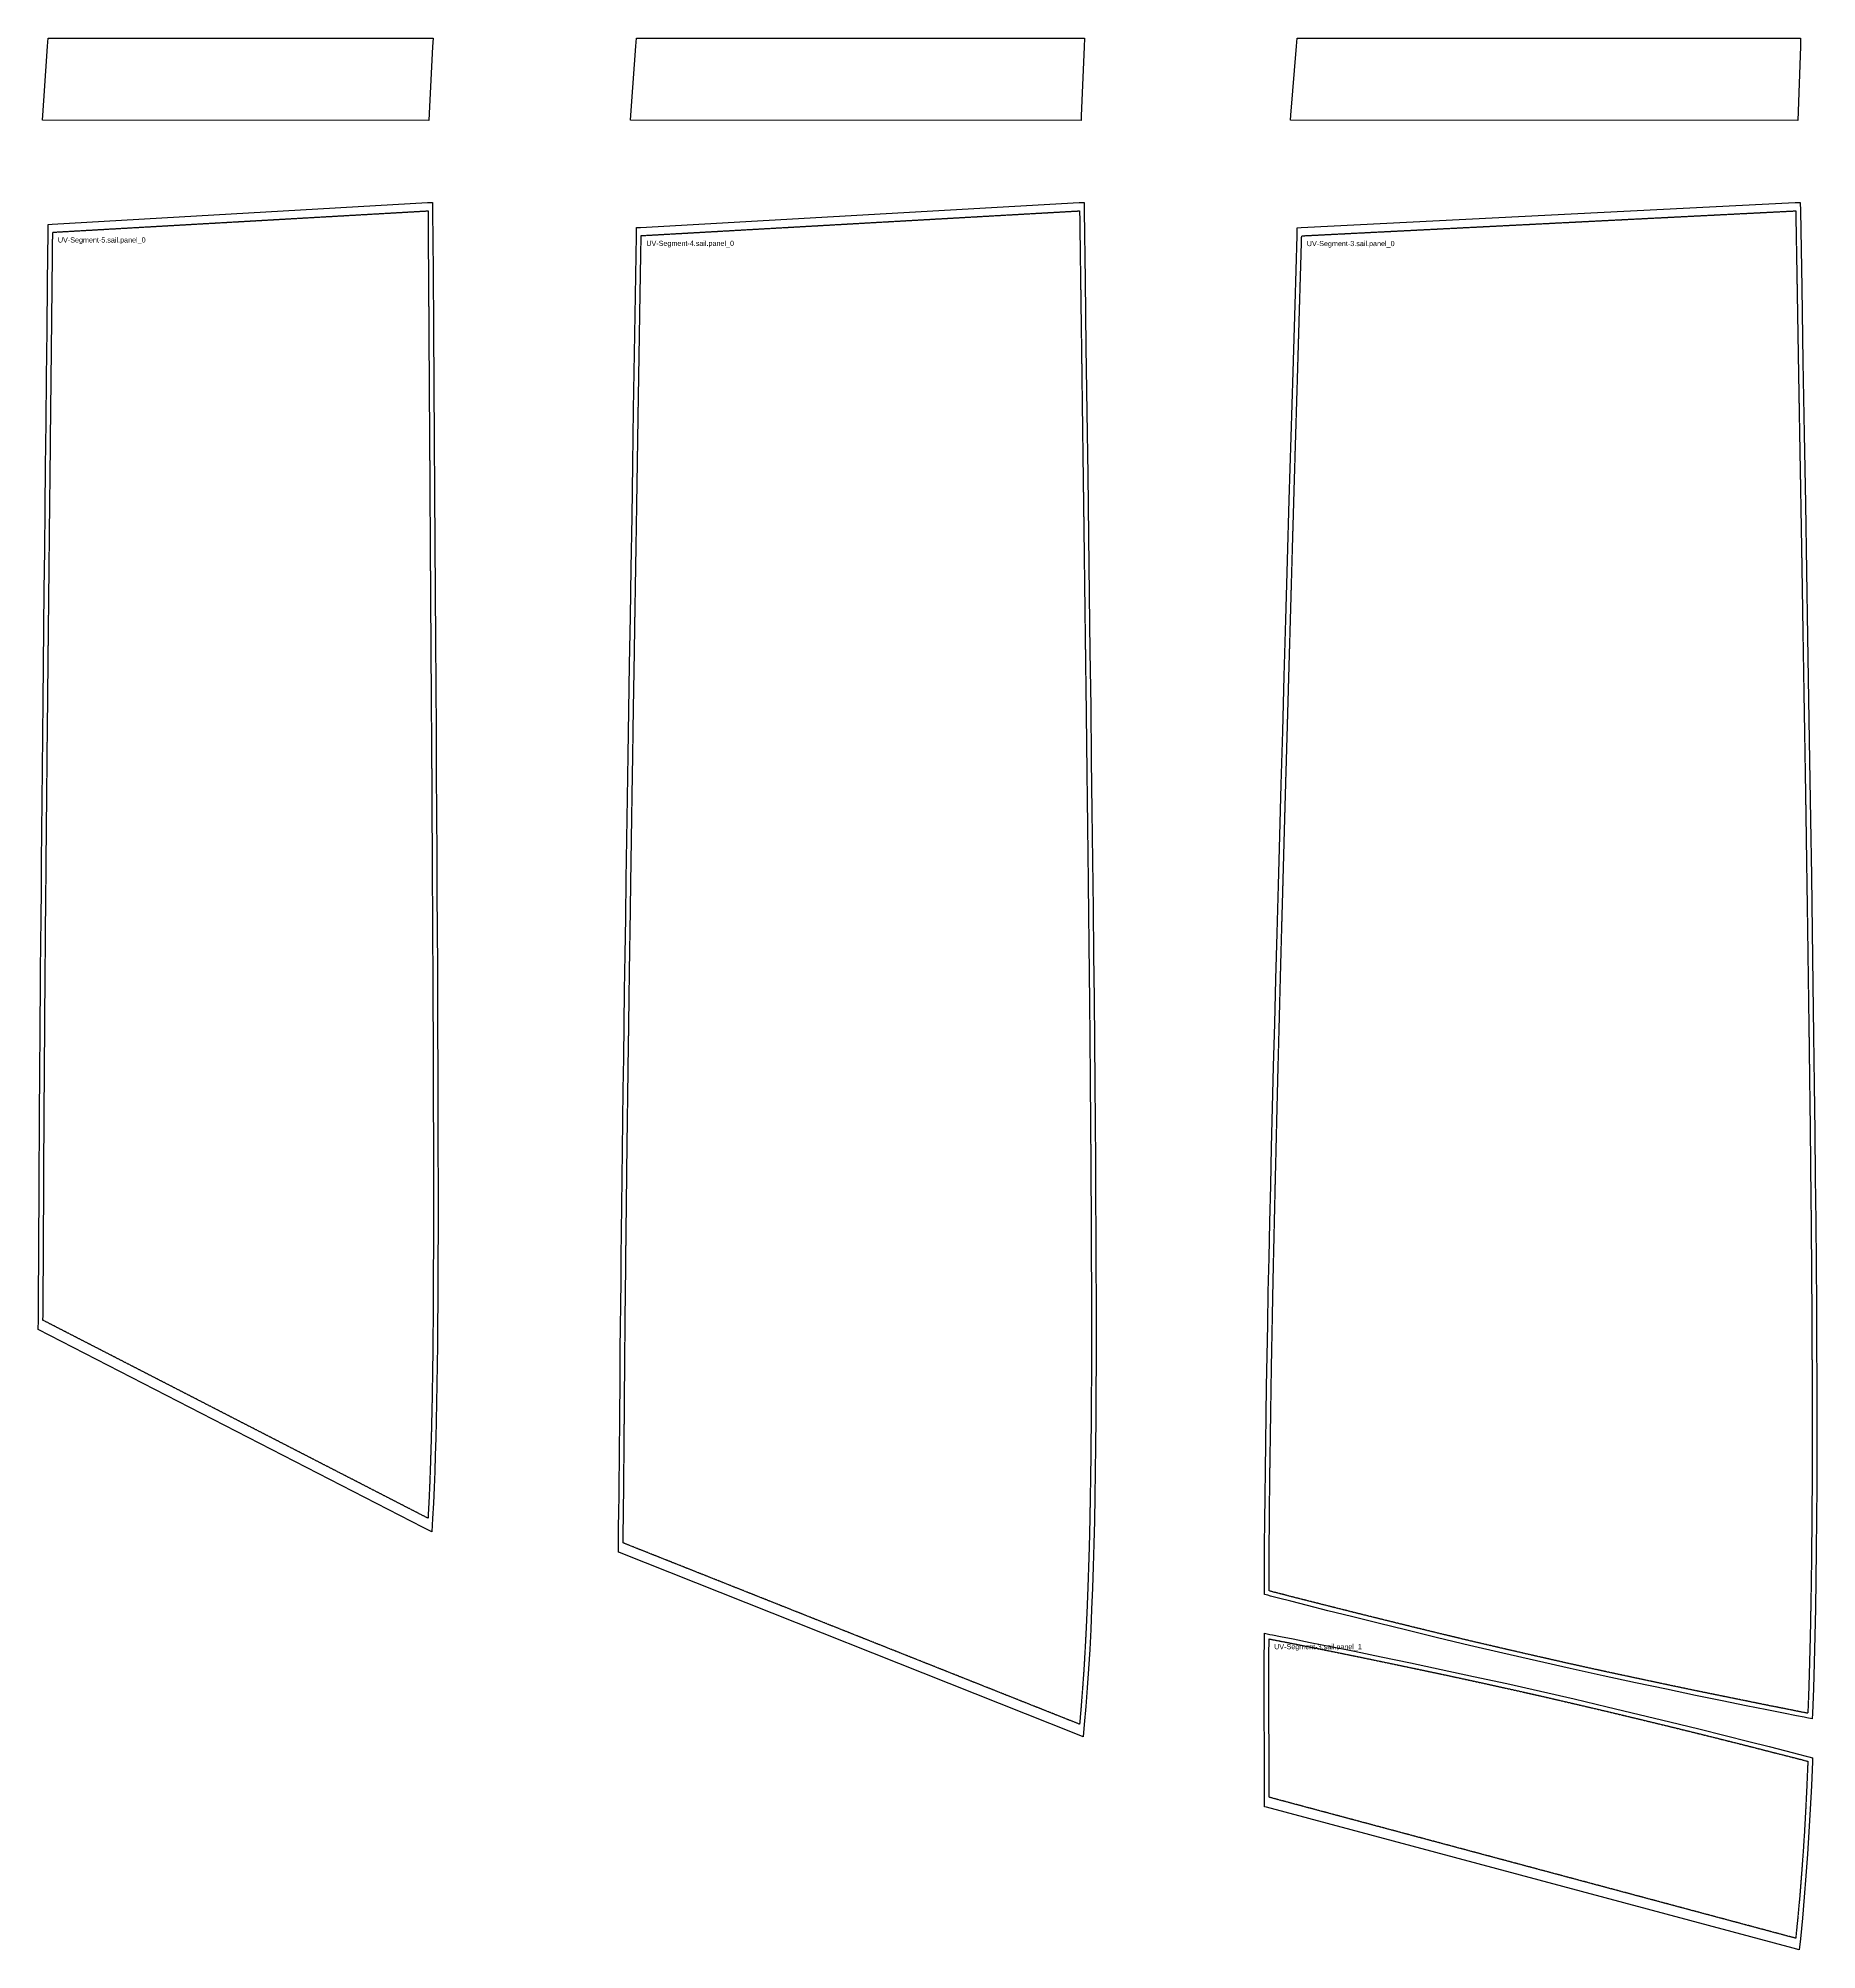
# Model space of a CAD drawing. Extents: x -6625 to 13075, y -6513 to 4488.
# Drawn here: x -4379 to -2648, y 361 to 2221 of the extents above; entities that cross this region are included whole.
import ezdxf

# ---------------------------------------------------------------- set-up
doc = ezdxf.new("R2010")
doc.units = 0
doc.linetypes.add('DASHED', pattern=[0.6, 0.5, -0.1])
for name, color, linetype in [('cut', 7, 'CONTINUOUS'), ('patches', 4, 'CONTINUOUS'), ('seam', 1, 'DASHED'), ('text', 3, 'CONTINUOUS')]:
    doc.layers.add(name, color=color, linetype=linetype)
doc.styles.get("Standard").update_dxf_attribs({"font": 'arial.ttf'})

# ---------------------------------------------------------------- blocks, each defined once
blk = doc.blocks.new('Ventus-11_Segment-3.sail_(10)')
at = {"layer": 'cut'}
for points in [[(4.4, 8.2, 0), (4.5, 0.1, 0), (5.8, -74.6, 0), (7, -147, 0), (8.2, -217.1, 0), (9.4, -285, 0), (10.5, -350.6, 0), (11.5, -414.1, 0), (12.5, -475.6, 0), (13.5, -534.9, 0), (14.4, -592.2, 0), (15.2, -647.6, 0), (16, -701, 0), (16.7, -752.6, 0), (17.4, -802.3, 0), (18, -850.2, 0), (18.6, -896.4, 0), (19, -940.9, 0), (19.5, -983.7, 0), (19.8, -1025, 0), (20.1, -1064.7, 0), (20.3, -1102.8, 0), (20.4, -1139.5, 0), (20.5, -1174.8, 0), (20.5, -1208.8, 0), (20.4, -1241.4, 0), (20.2, -1272.8, 0), (19.9, -1303, 0), (19.6, -1332.1, 0), (19.1, -1360.1, 0), (18.6, -1387, 0), (17.9, -1413, 0), (17.2, -1438.1, 0), (16.3, -1462.3, 0), (16.1, -1467.6, 0), (16.1, -1467.6, 0), (10.9, -1466.6, 0), (8.3, -1466.1, 0), (0.6, -1464.6, 0), (-11.8, -1462.1, 0), (-28.2, -1458.9, 0), (-48.3, -1454.9, 0), (-71.5, -1450.1, 0), (-97.6, -1444.8, 0), (-125.8, -1438.9, 0), (-155.9, -1432.5, 0), (-187.4, -1425.8, 0), (-219.7, -1418.7, 0), (-252.4, -1411.3, 0), (-285.1, -1403.8, 0), (-317.4, -1396.2, 0), (-348.7, -1388.8, 0), (-378.6, -1381.5, 0), (-406.6, -1374.6, 0), (-432.4, -1368.2, 0), (-455.4, -1362.4, 0), (-475.3, -1357.4, 0), (-491.4, -1353.2, 0), (-503.6, -1350.1, 0), (-511.2, -1348.1, 0), (-513.9, -1347.4, 0), (-517.2, -1346.6, 0), (-517.2, -1346.6, 0), (-517.2, -1343.1, 0), (-517.1, -1321.3, 0), (-517, -1298.7, 0), (-516.8, -1275.2, 0), (-516.6, -1250.9, 0), (-516.3, -1225.7, 0), (-515.9, -1199.5, 0), (-515.5, -1172.2, 0), (-515.1, -1144, 0), (-514.6, -1114.5, 0), (-514, -1083.8, 0), (-513.4, -1052, 0), (-512.7, -1018.9, 0), (-511.9, -984.4, 0), (-511.1, -948.7, 0), (-510.2, -911.4, 0), (-509.3, -872.7, 0), (-508.3, -832.6, 0), (-507.2, -790.9, 0), (-506.1, -747.7, 0), (-504.9, -702.9, 0), (-503.6, -656.4, 0), (-502.3, -608.2, 0), (-500.9, -558.3, 0), (-499.4, -506.5, 0), (-497.9, -453, 0), (-496.3, -397.7, 0), (-494.7, -340.4, 0), (-493, -281.1, 0), (-491.2, -220.1, 0), (-489.3, -156.7, 0), (-487.4, -91.5, 0), (-485.4, -24.1, 0), (-485.2, -16.5, 0), (-485.2, -16.5, 0), (-481.3, -16.3, 0), (-0.4, 8, 0), (4.4, 8.2, 0)], [(16.4, -1505.6, 0), (16.3, -1509.2, 0), (15.3, -1532.7, 0), (14.2, -1555.5, 0), (12.9, -1577.6, 0), (11.6, -1599.2, 0), (10, -1620.4, 0), (8.3, -1641.1, 0), (6.5, -1661.5, 0), (4.5, -1681.6, 0), (3.4, -1692.4, 0), (3.4, -1692.4, 0), (-2.6, -1690.8, 0), (-515.1, -1553.7, 0), (-517, -1553.2, 0), (-517, -1553.2, 0), (-517, -1544, 0), (-517.1, -1526.2, 0), (-517.2, -1508, 0), (-517.2, -1489.5, 0), (-517.3, -1470.6, 0), (-517.3, -1451.3, 0), (-517.3, -1431.4, 0), (-517.3, -1411, 0), (-517.2, -1389.9, 0), (-517.2, -1384.4, 0), (-517.2, -1384.4, 0), (-511.9, -1385.5, 0), (-509.2, -1386, 0), (-501.5, -1387.5, 0), (-489.2, -1389.9, 0), (-472.7, -1393.2, 0), (-452.7, -1397.2, 0), (-429.4, -1401.9, 0), (-403.4, -1407.3, 0), (-375.1, -1413.2, 0), (-345, -1419.5, 0), (-313.6, -1426.3, 0), (-281.2, -1433.4, 0), (-248.5, -1440.8, 0), (-215.8, -1448.3, 0), (-183.6, -1455.8, 0), (-152.3, -1463.3, 0), (-122.4, -1470.6, 0), (-94.4, -1477.5, 0), (-68.6, -1483.9, 0), (-45.5, -1489.7, 0), (-25.7, -1494.7, 0), (-9.5, -1498.8, 0), (2.7, -1502, 0), (10.3, -1503.9, 0), (12.9, -1504.6, 0), (16.4, -1505.6, 0)]]:
    blk.add_polyline3d(points, dxfattribs=at)
at = {"layer": 'seam'}
for points in [[(0, 0, 0), (1.3, -74.7, 0), (2.5, -147.1, 0), (3.7, -217.2, 0), (4.9, -285, 0), (6, -350.7, 0), (7, -414.2, 0), (8, -475.6, 0), (9, -535, 0), (9.9, -592.3, 0), (10.7, -647.7, 0), (11.5, -701.1, 0), (12.2, -752.6, 0), (12.9, -802.4, 0), (13.5, -850.3, 0), (14.1, -896.5, 0), (14.5, -940.9, 0), (15, -983.8, 0), (15.3, -1025, 0), (15.6, -1064.7, 0), (15.8, -1102.8, 0), (15.9, -1139.5, 0), (16, -1174.8, 0), (16, -1208.8, 0), (15.9, -1241.4, 0), (15.7, -1272.8, 0), (15.4, -1303, 0), (15.1, -1332, 0), (14.6, -1360, 0), (14.1, -1386.9, 0), (13.4, -1412.9, 0), (12.7, -1438, 0), (11.8, -1462.2, 0), (11.8, -1462.2, 0), (9.1, -1461.7, 0), (1.4, -1460.2, 0), (-10.9, -1457.7, 0), (-27.3, -1454.5, 0), (-47.4, -1450.4, 0), (-70.6, -1445.7, 0), (-96.6, -1440.4, 0), (-124.9, -1434.5, 0), (-155, -1428.1, 0), (-186.4, -1421.4, 0), (-218.7, -1414.3, 0), (-251.4, -1406.9, 0), (-284.1, -1399.4, 0), (-316.3, -1391.9, 0), (-347.6, -1384.4, 0), (-377.5, -1377.1, 0), (-405.5, -1370.2, 0), (-431.3, -1363.8, 0), (-454.3, -1358, 0), (-474.1, -1353, 0), (-490.3, -1348.9, 0), (-502.5, -1345.7, 0), (-510.1, -1343.8, 0), (-512.7, -1343.1, 0), (-512.7, -1343.1, 0), (-512.6, -1321.3, 0), (-512.5, -1298.7, 0), (-512.3, -1275.3, 0), (-512.1, -1251, 0), (-511.8, -1225.8, 0), (-511.4, -1199.6, 0), (-511, -1172.3, 0), (-510.6, -1144, 0), (-510.1, -1114.6, 0), (-509.5, -1083.9, 0), (-508.9, -1052.1, 0), (-508.2, -1019, 0), (-507.4, -984.5, 0), (-506.6, -948.7, 0), (-505.7, -911.5, 0), (-504.8, -872.9, 0), (-503.8, -832.7, 0), (-502.7, -791.1, 0), (-501.6, -747.8, 0), (-500.4, -703, 0), (-499.1, -656.5, 0), (-497.8, -608.3, 0), (-496.4, -558.4, 0), (-494.9, -506.7, 0), (-493.4, -453.1, 0), (-491.8, -397.8, 0), (-490.2, -340.5, 0), (-488.5, -281.3, 0), (-486.7, -220.1, 0), (-484.8, -156.9, 0), (-482.9, -91.6, 0), (-480.9, -24.3, 0), (-480.9, -24.3, 0), (0, 0, 0), (0, 0, 0)], [(11.8, -1509, 0), (10.8, -1532.5, 0), (9.7, -1555.2, 0), (8.5, -1577.4, 0), (7.1, -1598.9, 0), (5.5, -1620, 0), (3.9, -1640.7, 0), (2, -1661.1, 0), (0, -1681.2, 0), (0, -1681.2, 0), (-512.5, -1544, 0), (-512.5, -1544, 0), (-512.6, -1526.1, 0), (-512.7, -1508, 0), (-512.7, -1489.5, 0), (-512.8, -1470.6, 0), (-512.8, -1451.3, 0), (-512.8, -1431.4, 0), (-512.8, -1411, 0), (-512.7, -1389.9, 0), (-512.7, -1389.9, 0), (-510.1, -1390.4, 0), (-502.3, -1391.9, 0), (-490, -1394.3, 0), (-473.6, -1397.6, 0), (-453.6, -1401.6, 0), (-430.3, -1406.3, 0), (-404.3, -1411.7, 0), (-376, -1417.6, 0), (-346, -1423.9, 0), (-314.5, -1430.7, 0), (-282.2, -1437.8, 0), (-249.5, -1445.1, 0), (-216.8, -1452.7, 0), (-184.6, -1460.2, 0), (-153.3, -1467.7, 0), (-123.5, -1474.9, 0), (-95.4, -1481.8, 0), (-69.7, -1488.2, 0), (-46.6, -1494, 0), (-26.8, -1499.1, 0), (-10.6, -1503.2, 0), (1.5, -1506.3, 0), (9.2, -1508.3, 0), (11.8, -1509, 0), (11.8, -1509, 0)]]:
    blk.add_polyline3d(points, dxfattribs=at)
at = {"layer": 'text'}
for s, p in [('UV-Segment-3.sail.panel_0', (-475.9, -34.3)), ('UV-Segment-3.sail.panel_1', (-507.7, -1399.9))]:
    blk.add_text(s, height=5, dxfattribs=at).set_placement(p)
blk = doc.blocks.new('Ventus-11_Segment-4.sail_(11)')
at = {"layer": 'cut'}
blk.add_polyline3d([(4.4, 8.3, 0), (4.5, 0.1, 0), (5.4, -67.3, 0), (6.2, -132.6, 0), (7.1, -195.8, 0), (7.9, -257, 0), (8.7, -316.3, 0), (9.4, -373.6, 0), (10.1, -429, 0), (10.8, -482.5, 0), (11.4, -534.2, 0), (12, -584.2, 0), (12.6, -632.4, 0), (13.1, -678.9, 0), (13.6, -723.8, 0), (14.1, -767, 0), (14.5, -808.7, 0), (14.8, -848.8, 0), (15.1, -887.5, 0), (15.4, -924.7, 0), (15.6, -960.5, 0), (15.8, -995, 0), (15.9, -1028.1, 0), (16, -1060, 0), (16, -1090.6, 0), (16, -1120.1, 0), (15.9, -1148.4, 0), (15.7, -1175.7, 0), (15.5, -1201.9, 0), (15.2, -1227.1, 0), (14.8, -1251.4, 0), (14.4, -1274.8, 0), (13.9, -1297.4, 0), (13.2, -1319.3, 0), (12.5, -1340.4, 0), (11.7, -1360.8, 0), (10.8, -1380.7, 0), (9.8, -1400, 0), (8.7, -1418.9, 0), (7.4, -1437.4, 0), (6, -1455.5, 0), (4.5, -1473.3, 0), (3.5, -1485.1, 0), (3.5, -1485.1, 0), (-3.7, -1482.2, 0), (-448, -1305.7, 0), (-449, -1305.3, 0), (-449, -1305.3, 0), (-448.9, -1296.3, 0), (-448.7, -1281.5, 0), (-448.5, -1266.3, 0), (-448.3, -1250.7, 0), (-448.2, -1234.8, 0), (-448, -1218.4, 0), (-447.9, -1201.4, 0), (-447.7, -1183.9, 0), (-447.6, -1165.7, 0), (-447.4, -1147, 0), (-447.3, -1127.5, 0), (-447.1, -1107.4, 0), (-446.9, -1086.3, 0), (-446.7, -1064.5, 0), (-446.4, -1041.9, 0), (-446.2, -1018.2, 0), (-445.9, -993.7, 0), (-445.6, -968.2, 0), (-445.3, -941.7, 0), (-445, -914, 0), (-444.6, -885.3, 0), (-444.2, -855.5, 0), (-443.8, -824.4, 0), (-443.3, -792.2, 0), (-442.9, -758.7, 0), (-442.4, -723.9, 0), (-441.8, -687.9, 0), (-441.3, -650.4, 0), (-440.7, -611.5, 0), (-440.1, -571.3, 0), (-439.4, -529.7, 0), (-438.8, -486.3, 0), (-438, -441.5, 0), (-437.3, -395.1, 0), (-436.5, -347.6, 0), (-435.7, -297.7, 0), (-434.9, -246.4, 0), (-434.1, -193.4, 0), (-433.2, -138.7, 0), (-432.3, -82.3, 0), (-431.3, -24, 0), (-431.2, -16.3, 0), (-431.2, -16.3, 0), (-427.3, -16.1, 0), (-0.5, 8, 0), (4.4, 8.3, 0)], dxfattribs=at)
at = {"layer": 'seam'}
blk.add_polyline3d([(0, 0, 0), (0.9, -67.4, 0), (1.8, -132.7, 0), (2.6, -195.9, 0), (3.4, -257.1, 0), (4.2, -316.3, 0), (4.9, -373.6, 0), (5.6, -429, 0), (6.3, -482.6, 0), (6.9, -534.3, 0), (7.5, -584.2, 0), (8.1, -632.4, 0), (8.6, -678.9, 0), (9.1, -723.8, 0), (9.6, -767.1, 0), (10, -808.7, 0), (10.3, -848.9, 0), (10.6, -887.5, 0), (10.9, -924.7, 0), (11.1, -960.5, 0), (11.3, -995, 0), (11.4, -1028.1, 0), (11.5, -1060, 0), (11.5, -1090.6, 0), (11.5, -1120.1, 0), (11.4, -1148.4, 0), (11.2, -1175.6, 0), (11, -1201.8, 0), (10.7, -1227.1, 0), (10.3, -1251.3, 0), (9.9, -1274.7, 0), (9.4, -1297.3, 0), (8.7, -1319.1, 0), (8, -1340.2, 0), (7.2, -1360.6, 0), (6.3, -1380.5, 0), (5.3, -1399.8, 0), (4.2, -1418.6, 0), (2.9, -1437, 0), (1.5, -1455.1, 0), (0, -1472.9, 0), (0, -1472.9, 0), (-444.4, -1296.4, 0), (-444.4, -1296.4, 0), (-444.2, -1281.5, 0), (-444, -1266.3, 0), (-443.8, -1250.8, 0), (-443.7, -1234.8, 0), (-443.5, -1218.4, 0), (-443.4, -1201.4, 0), (-443.2, -1183.9, 0), (-443.1, -1165.8, 0), (-442.9, -1147, 0), (-442.8, -1127.6, 0), (-442.6, -1107.4, 0), (-442.4, -1086.4, 0), (-442.2, -1064.6, 0), (-441.9, -1041.9, 0), (-441.7, -1018.3, 0), (-441.4, -993.8, 0), (-441.1, -968.2, 0), (-440.8, -941.7, 0), (-440.5, -914.1, 0), (-440.1, -885.4, 0), (-439.7, -855.5, 0), (-439.3, -824.5, 0), (-438.8, -792.3, 0), (-438.4, -758.8, 0), (-437.9, -724, 0), (-437.3, -687.9, 0), (-436.8, -650.5, 0), (-436.2, -611.6, 0), (-435.6, -571.3, 0), (-434.9, -529.6, 0), (-434.3, -486.4, 0), (-433.5, -441.6, 0), (-432.8, -395.3, 0), (-432, -347.3, 0), (-431.2, -297.8, 0), (-430.4, -246.5, 0), (-429.6, -193.5, 0), (-428.7, -138.8, 0), (-427.8, -82.4, 0), (-426.8, -24.1, 0), (-426.8, -24.1, 0), (0, 0, 0), (0, 0, 0)], dxfattribs=at)
at = {"layer": 'text'}
blk.add_text('UV-Segment-4.sail.panel_0', height=5, dxfattribs=at).set_placement((-421.8, -34.1))
blk = doc.blocks.new('Ventus-11_Segment-5.sail_(12)')
at = {"layer": 'cut'}
blk.add_polyline3d([(4.4, 8.3, 0), (4.5, 0, 0), (4.9, -58.3, 0), (5.3, -114.7, 0), (5.6, -169.5, 0), (6, -222.5, 0), (6.3, -273.7, 0), (6.6, -323.3, 0), (6.9, -371.2, 0), (7.2, -417.6, 0), (7.5, -462.4, 0), (7.8, -505.6, 0), (8.1, -547.3, 0), (8.3, -587.6, 0), (8.5, -626.5, 0), (8.7, -663.9, 0), (8.9, -700, 0), (9.1, -734.8, 0), (9.3, -768.3, 0), (9.4, -800.5, 0), (9.5, -831.6, 0), (9.6, -861.4, 0), (9.7, -890.1, 0), (9.7, -917.7, 0), (9.8, -944.3, 0), (9.8, -969.8, 0), (9.8, -994.4, 0), (9.7, -1018, 0), (9.6, -1040.7, 0), (9.5, -1062.5, 0), (9.4, -1083.5, 0), (9.2, -1103.7, 0), (9, -1123.2, 0), (8.7, -1142, 0), (8.4, -1160.1, 0), (8, -1177.6, 0), (7.6, -1194.6, 0), (7.1, -1211, 0), (6.6, -1227, 0), (6, -1242.6, 0), (5.3, -1257.8, 0), (4.5, -1272.7, 0), (3.8, -1285.6, 0), (3.8, -1285.6, 0), (-4.6, -1281.3, 0), (-379.4, -1088.6, 0), (-379.4, -1088.6, 0), (-379.4, -1088.6, 0), (-379.3, -1079.7, 0), (-379.2, -1067.6, 0), (-379.1, -1055.3, 0), (-379, -1042.6, 0), (-378.9, -1029.4, 0), (-378.9, -1016, 0), (-378.8, -1001.9, 0), (-378.7, -987.5, 0), (-378.6, -972.4, 0), (-378.6, -956.8, 0), (-378.5, -940.7, 0), (-378.4, -923.9, 0), (-378.3, -906.5, 0), (-378.2, -888.2, 0), (-378.1, -869.3, 0), (-377.9, -849.7, 0), (-377.8, -829.2, 0), (-377.6, -807.9, 0), (-377.5, -785.8, 0), (-377.3, -762.7, 0), (-377.1, -738.8, 0), (-376.9, -713.9, 0), (-376.7, -688, 0), (-376.4, -661, 0), (-376.2, -633.2, 0), (-375.9, -604.1, 0), (-375.6, -574.1, 0), (-375.3, -543, 0), (-375, -510.5, 0), (-374.6, -476.8, 0), (-374.3, -442.1, 0), (-373.9, -406.1, 0), (-373.5, -368.7, 0), (-373.1, -330.1, 0), (-372.7, -290.1, 0), (-372.2, -248.8, 0), (-371.8, -206.1, 0), (-371.3, -162, 0), (-370.8, -116.4, 0), (-370.3, -69.3, 0), (-369.8, -20.8, 0), (-369.7, -13.1, 0), (-369.7, -13.1, 0), (-365.7, -12.8, 0), (-0.5, 8, 0), (4.4, 8.3, 0)], dxfattribs=at)
at = {"layer": 'seam'}
blk.add_polyline3d([(0, 0, 0), (0.4, -58.3, 0), (0.8, -114.8, 0), (1.1, -169.5, 0), (1.5, -222.5, 0), (1.8, -273.7, 0), (2.1, -323.3, 0), (2.4, -371.3, 0), (2.7, -417.6, 0), (3, -462.4, 0), (3.3, -505.6, 0), (3.6, -547.4, 0), (3.8, -587.6, 0), (4, -626.5, 0), (4.2, -663.9, 0), (4.4, -700, 0), (4.6, -734.8, 0), (4.8, -768.3, 0), (4.9, -800.5, 0), (5, -831.6, 0), (5.1, -861.4, 0), (5.2, -890.1, 0), (5.2, -917.8, 0), (5.3, -944.3, 0), (5.3, -969.8, 0), (5.3, -994.4, 0), (5.2, -1018, 0), (5.1, -1040.6, 0), (5, -1062.5, 0), (4.9, -1083.4, 0), (4.7, -1103.6, 0), (4.5, -1123.1, 0), (4.2, -1141.9, 0), (3.9, -1160, 0), (3.5, -1177.5, 0), (3.1, -1194.4, 0), (2.6, -1210.9, 0), (2.1, -1226.8, 0), (1.5, -1242.4, 0), (0.8, -1257.6, 0), (0, -1272.4, 0), (0, -1272.4, 0), (-374.8, -1079.7, 0), (-374.8, -1079.7, 0), (-374.7, -1067.7, 0), (-374.6, -1055.3, 0), (-374.5, -1042.6, 0), (-374.4, -1029.5, 0), (-374.4, -1016, 0), (-374.3, -1002, 0), (-374.2, -987.5, 0), (-374.1, -972.5, 0), (-374.1, -956.9, 0), (-374, -940.7, 0), (-373.9, -923.9, 0), (-373.8, -906.4, 0), (-373.7, -888.2, 0), (-373.6, -869.3, 0), (-373.4, -849.7, 0), (-373.3, -829.2, 0), (-373.1, -807.9, 0), (-373, -785.8, 0), (-372.8, -762.7, 0), (-372.6, -738.8, 0), (-372.4, -713.9, 0), (-372.2, -688, 0), (-371.9, -661.1, 0), (-371.7, -633.2, 0), (-371.4, -604.2, 0), (-371.1, -574.1, 0), (-370.8, -542.9, 0), (-370.5, -510.5, 0), (-370.1, -476.9, 0), (-369.8, -442.1, 0), (-369.4, -406.1, 0), (-369, -368.8, 0), (-368.6, -330.2, 0), (-368.2, -290.2, 0), (-367.7, -248.9, 0), (-367.3, -206.2, 0), (-366.8, -162.1, 0), (-366.3, -116.5, 0), (-365.8, -69.4, 0), (-365.3, -20.8, 0), (-365.3, -20.8, 0), (0, 0, 0), (0, 0, 0)], dxfattribs=at)
at = {"layer": 'text'}
blk.add_text('UV-Segment-5.sail.panel_0', height=5, dxfattribs=at).set_placement((-360.3, -30.8))
blk = doc.blocks.new('Ventus-11_Segment-3.sail_(31)')
at = {"layer": 'patches'}
blk.add_polyline3d([(4.8, 8, 0), (4.5, -0.1, 0), (2.1, -72, 0), (-491.8, -71.7, 0), (-491.4, -66.8, 0), (-486, 0.4, 0), (-485.4, 8, 0), (4.8, 8, 0)], dxfattribs=at)
blk = doc.blocks.new('Ventus-11_Segment-4.sail_(32)')
at = {"layer": 'patches'}
blk.add_polyline3d([(4.8, 8, 0), (4.5, -0.2, 0), (1.6, -67.5, 0), (1.4, -71.9, 0), (-437.2, -71.8, 0), (-436.2, -57.8, 0), (-432, 0.3, 0), (-431.4, 8, 0), (4.8, 8, 0)], dxfattribs=at)
blk = doc.blocks.new('Ventus-11_Segment-5.sail_(33)')
at = {"layer": 'patches'}
blk.add_polyline3d([(4.9, 8, 0), (4.5, -0.2, 0), (1.6, -58.5, 0), (0.9, -71.9, 0), (-375.3, -71.8, 0), (-373.7, -48.1, 0), (-370.4, 0.3, 0), (-369.9, 8, 0), (4.9, 8, 0)], dxfattribs=at)

msp = doc.modelspace()

# ---------------------------------------------------------------- block references
for name, p in [('Ventus-11_Segment-5.sail_(33)', (-3999.9, 2213.2)), ('Ventus-11_Segment-4.sail_(32)', (-3365.6, 2213.2)), ('Ventus-11_Segment-3.sail_(31)', (-2668.5, 2213.2)), ('Ventus-11_Segment-5.sail_(12)', (-3999.9, 2053.2)), ('Ventus-11_Segment-4.sail_(11)', (-3365.6, 2053.2)), ('Ventus-11_Segment-3.sail_(10)', (-2668.5, 2053.2))]:
    msp.add_blockref(name, p)

doc.saveas('drawing.dxf')
